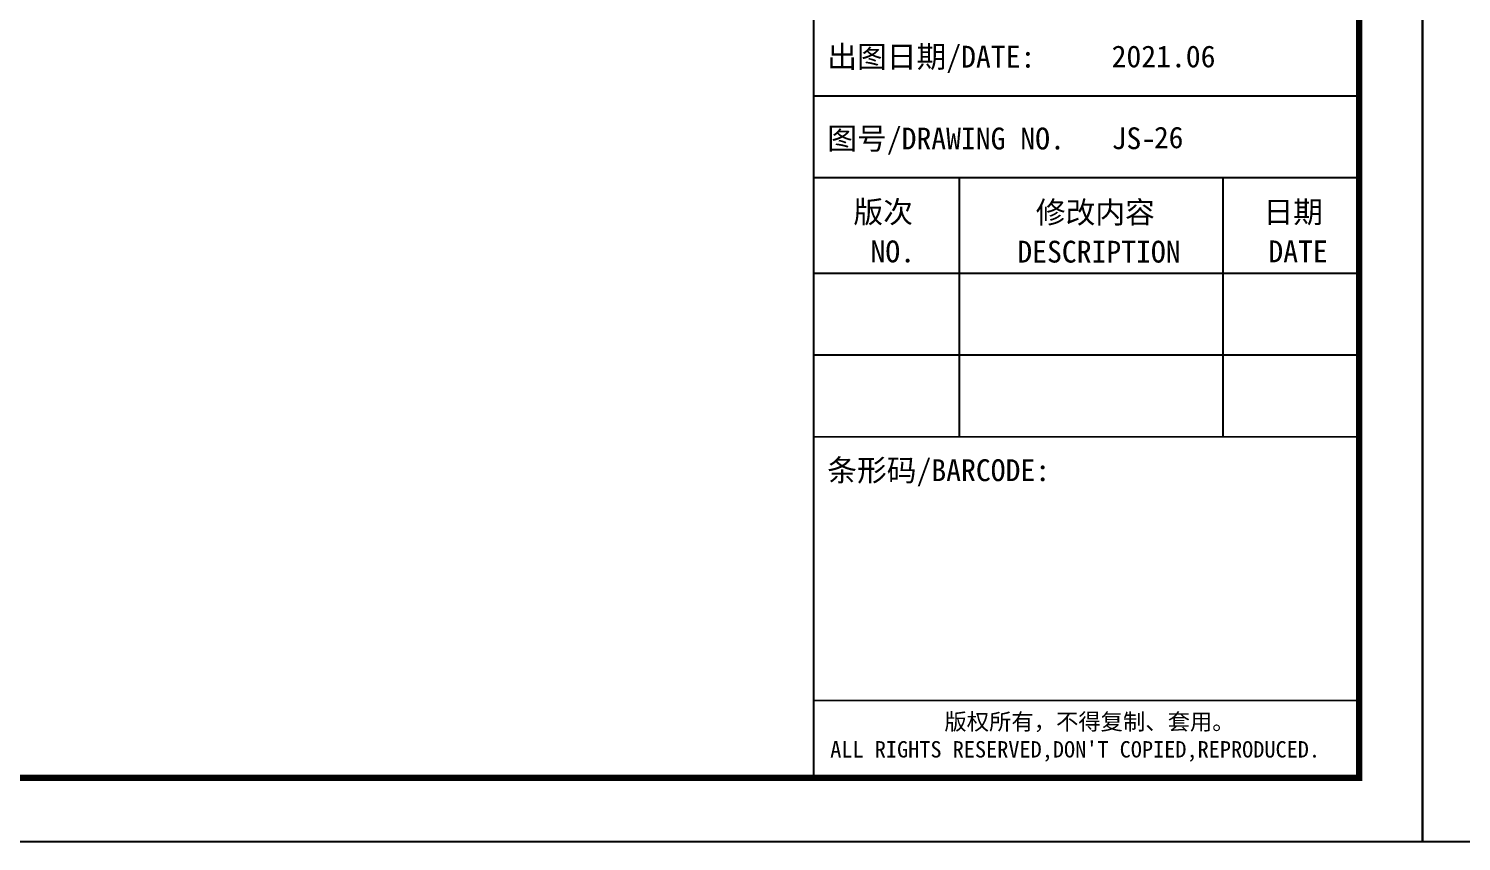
# Model space of a CAD drawing. Extents: x -737978 to 768813, y -372247 to 1140308.
# Drawn here: x 115596 to 138187, y -268610 to -255800 of the extents above; entities that cross this region are included whole.
import ezdxf
from ezdxf.enums import TextEntityAlignment as Align

# ---------------------------------------------------------------- set-up
doc = ezdxf.new("R2010")
doc.units = 0
doc.header["$LTSCALE"] = 10
doc.header["$MEASUREMENT"] = 0
doc.layers.get('0').update_dxf_attribs({"linetype": 'CONTINUOUS'})
doc.layers.add('PUB_TITLE', color=4, linetype='CONTINUOUS')
doc.styles.add('-宋体', font='', dxfattribs={"width": 0.8})
doc.styles.get('-宋体').set_extended_font_data('SimSun')

# ---------------------------------------------------------------- blocks, each defined once
blk = doc.blocks.new('TQ1')
at = {"layer": 'PUB_TITLE'}
for p, q in [((-49855, -410955), (-43855, -410955)), ((-48255, -411855), (-48255, -414705)), ((-45355, -411855), (-45355, -414705)), ((-49855, -412905), (-43855, -412905)), ((-49855, -413805), (-43855, -413805))]:
    blk.add_line(p, q, dxfattribs=at)
at = {"layer": 'PUB_TITLE', "const_width": 20}
for points in [[(-49855, -378414), (-49855, -418455)], [(-49855, -411855), (-43855, -411855)], [(-49855, -414705), (-43855, -414705)], [(-49855, -417605), (-43855, -417605)]]:
    blk.add_lwpolyline(points, dxfattribs=at)
at = {"layer": 'PUB_TITLE', "style": '-宋体'}
for s, height, p in [('出图日期/DATE:', 240, (-49705, -410645)), ('2021.06', 240, (-46577, -410642)), ('图号/DRAWING NO.', 240, (-49705, -411545)), ('JS-', 240, (-46577, -411542)), ('条形码/BARCODE:', 240, (-49705, -415192)), ('版权所有，不得复制、套用。', 180, (-48416, -417927)), ("ALL RIGHTS RESERVED,DON'T COPIED,REPRODUCED.", 180, (-49672, -418231))]:
    blk.add_text(s, height=height, dxfattribs=at).set_placement(p)
for s, p in [('版次', (-49090, -412352)), ('修改内容', (-46756, -412356)), ('日期', (-44579, -412352)), ('NO.', (-48984, -412786)), ('DESCRIPTION', (-46716, -412789)), ('DATE', (-44526, -412786))]:
    blk.add_text(s, height=240, dxfattribs=at).set_placement(p, align=Align.CENTER)

msp = doc.modelspace()

# ---------------------------------------------------------------- linework, layer by layer
at = {"layer": 'PUB_TITLE'}
for points in [[(53474.9, -268609.7), (137574.9, -268609.7), (137574.9, -209209.7), (53474.9, -209209.7)], [(137574.9, -268609.7), (200624.9, -268609.7), (200624.9, -238909.7), (137574.9, -238909.7)]]:
    msp.add_lwpolyline(points, close=True, dxfattribs=at)
at = {"layer": 'PUB_TITLE', "const_width": 100}
msp.add_lwpolyline([(55974.9, -267609.7), (136574.9, -267609.7), (136574.9, -210209.7), (55974.9, -210209.7)], close=True, dxfattribs=at)

# ---------------------------------------------------------------- block references
at = {"xscale": 1.433507481003284, "yscale": 1.433507481003284, "zscale": 1.433507481003284}
msp.add_blockref('TQ1', (199441, 332248.9), dxfattribs=at)

# ---------------------------------------------------------------- texts
at = {"layer": 'PUB_TITLE', "style": '-宋体'}
msp.add_text('26', height=339.43, dxfattribs=at).set_placement((133342.2, -257684.6))

doc.saveas('drawing.dxf')
